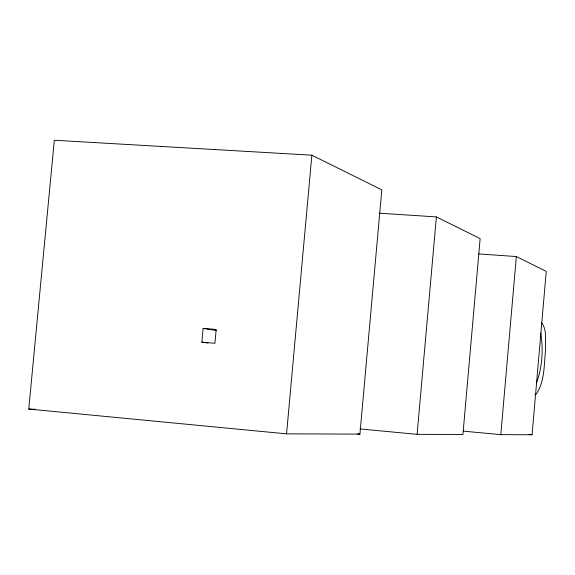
<?xml version="1.0" encoding="UTF-8"?>
<svg xmlns="http://www.w3.org/2000/svg" width="575" height="575" viewBox="0 0 575 575"><rect width="100%" height="100%" fill="white"/><g stroke="black" fill="none" stroke-linecap="round" stroke-linejoin="round"><path stroke-width="0.86" d="M463.299 431.135L500.803 434.643L516.35 256.558L478.874 253.942M500.803 434.643L532.069 434.757L546.25 271.378L516.35 256.558M359.921 434.118L381.814 189.865L311.873 155.192L54.316 140.243L28.75 409.062L286.558 433.845L359.921 434.118L357.248 433.866M359.993 428.936L417.098 434.333L436.382 216.912L379.083 213.174M286.558 433.845L311.873 155.192M201.868 342.168L203.14 328.39L216.186 329.468L214.913 343.275L201.868 342.168L208.006 343.016M536.331 383.273C542.311 367.605 543.476 349.55 540.723 333.105M534.8 394.615L536.303 394.048C544.87 381.333 543.979 364.787 545.574 350.103C544.856 341.255 547.601 329.777 541.37 322.518M417.098 434.333L462.918 434.499L480.147 238.611L436.382 216.912M28.75 409.062L35.017 409.263M528.49 434.427L532.069 434.757M203.14 328.39L216.272 330.481"/></g></svg>
